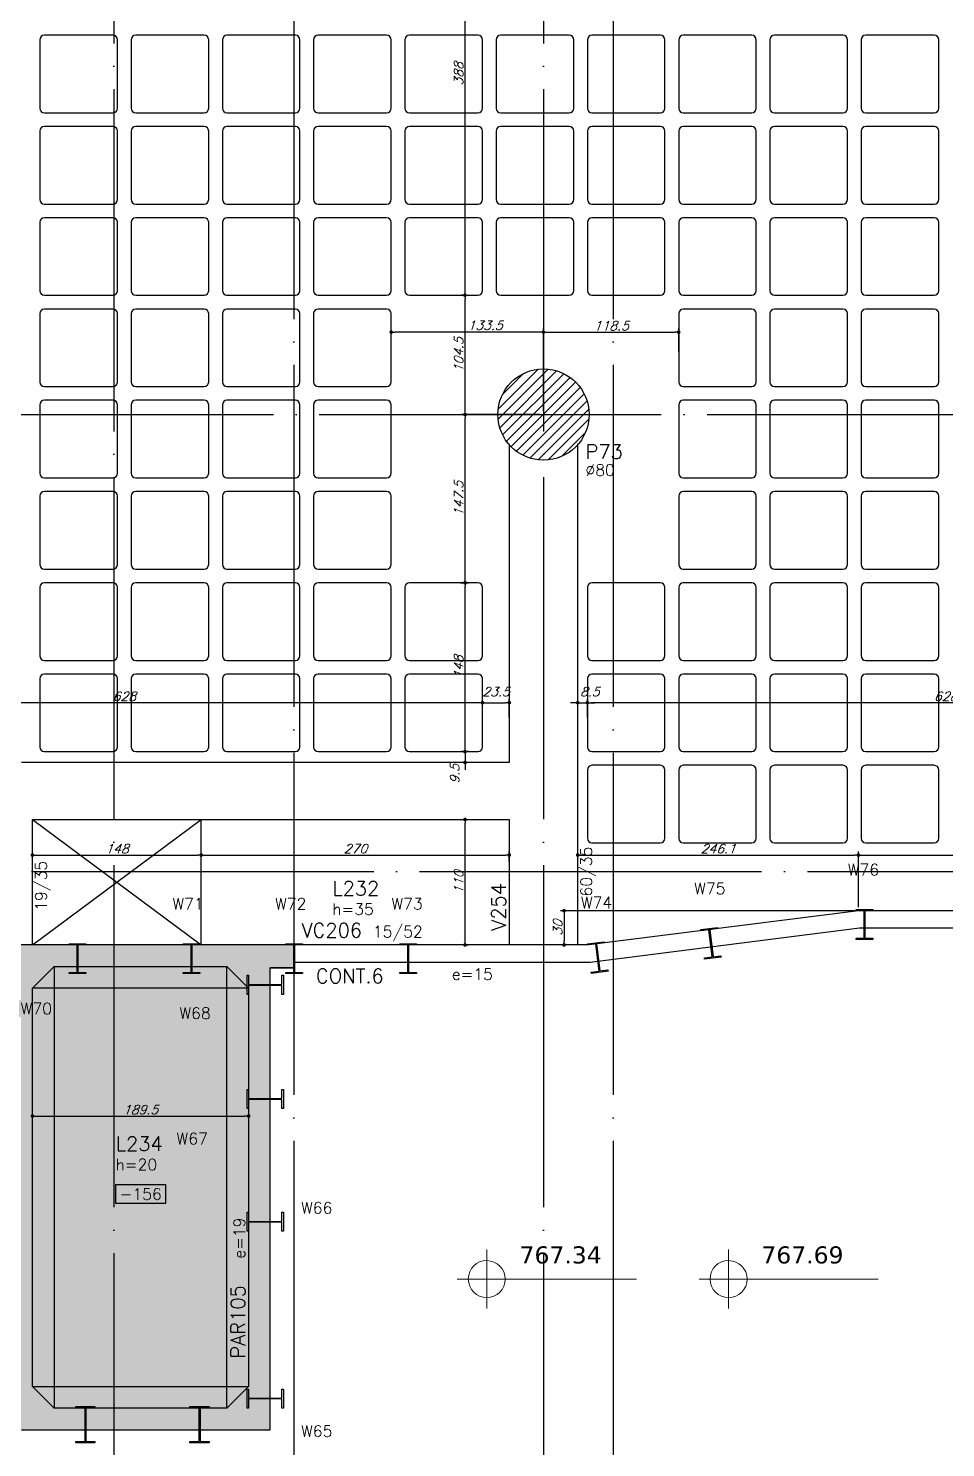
# Model space of a CAD drawing. Extents: x -4172 to 5483, y -2094 to 2406.
# Drawn here: x 1053 to 1857, y -1390 to -146 of the extents above; entities that cross this region are included whole.
import ezdxf
from ezdxf.enums import TextEntityAlignment as Align

# ---------------------------------------------------------------- set-up
doc = ezdxf.new("R2010")
doc.units = 0
doc.header["$LTSCALE"] = 50
doc.header["$MEASUREMENT"] = 0
doc.linetypes.add('EIXO', pattern=[6.8, 6, -0.4, 0, -0.4])
doc.layers.get('0').update_dxf_attribs({"linetype": 'CONTINUOUS'})
doc.layers.get('DEFPOINTS').update_dxf_attribs({"linetype": 'CONTINUOUS'})
for name, color, linetype in [('251', 5, 'CONTINUOUS'), ('F-AUX', 2, 'CONTINUOUS'), ('F-COTAS', 106, 'CONTINUOUS'), ('F-CUBETA', 1, 'CONTINUOUS'), ('F-EIXO', 12, 'EIXO'), ('F-LAJES', 3, 'CONTINUOUS'), ('F-LAJES-DIM', 2, 'CONTINUOUS'), ('F-LAJES-NOME', 4, 'CONTINUOUS'), ('F-PARC-DIM', 2, 'CONTINUOUS'), ('F-PARC-NOME', 4, 'CONTINUOUS'), ('F-PERFIL - W310x52', 4, 'CONTINUOUS'), ('F-PERFIL- W250x38.5', 4, 'CONTINUOUS'), ('F-PILARES-DIM', 172, 'CONTINUOUS'), ('F-PILARES-HACH', 174, 'CONTINUOUS'), ('F-PILARES-NOME', 170, 'CONTINUOUS'), ('F-PILARES-S', 170, 'CONTINUOUS'), ('F-SOLIDO-VIGAS', 252, 'CONTINUOUS'), ('F-TEXTO', 6, 'CONTINUOUS'), ('F-VIGAS', 3, 'CONTINUOUS'), ('F-VIGAS-DIM', 2, 'CONTINUOUS'), ('F-VIGAS-NOME', 4, 'CONTINUOUS'), ('F-VÃO', 1, 'CONTINUOUS')]:
    doc.layers.add(name, color=color, linetype=linetype)
doc.layers.add('A-ANNO-NOTE', color=253, linetype='CONTINUOUS', lineweight=9)
doc.layers.add('F-DESNIVEL-6', color=7, linetype='CONTINUOUS', true_color=0xffdebd)
doc.styles.add('CP-TEXT-INCL', font='romans.shx', dxfattribs={"oblique": 20})
doc.styles.add('MCP', font='romans.shx')
doc.styles.add('ROMANS', font='romans.shx')
doc.styles.get("Standard").update_dxf_attribs({"font": 'ROMANS.SHX'})
doc.styles.add('Verdana_3', font='verdana.ttf', dxfattribs={"height": 20})
doc.dimstyles.new('CP-COTAS-50', dxfattribs={"dimscale": 0.64, "dimtxt": 12.5, "dimasz": 5, "dimexe": 5, "dimexo": 5, "dimgap": 2.5, "dimtad": 1, "dimdec": 1, "dimdsep": 46, "dimtxsty": 'CP-TEXT-INCL', "dimblk1": 'DOT', "dimblk2": 'DOT', "dimsah": 1, "dimcen": 9, "dimclrd": 256, "dimclre": 256, "dimclrt": 256, "dimadec": 0, "dimazin": 0, "dimtfac": 1, "dimtdec": 1, "dimtmove": 2, "dimatfit": 3, "dimldrblk": 'DOT', "dimfxl": 0, "dimtolj": 1, "dimarcsym": 0})

# ---------------------------------------------------------------- blocks, each defined once
blk = doc.blocks.new('_VAONER063650636500869008690')
at = {"layer": '251', "color": 1}
for p, q in [((-34, 30), (-34, -30)), ((30, 34), (-30, 34)), ((34, -30), (34, 30)), ((-30, -34), (30, -34))]:
    blk.add_line(p, q, dxfattribs=at)
for centre, start, end in [((-30, 30), 90, 180), ((30, 30), 0, 90), ((-30, -30), 180, 270), ((30, -30), 270, 0)]:
    blk.add_arc(centre, 4, start, end, dxfattribs=at)
blk = doc.blocks.new('*U5')
at = {"layer": 'F-LAJES-DIM', "color": 1}
blk.add_lwpolyline([(0, 0), (44, 0), (44, 16), (0, 16)], close=True, dxfattribs=at)
at = {"layer": 'F-LAJES-DIM', "style": 'MCP'}
blk.add_attdef('DIM', text='', height=10, dxfattribs=at).set_placement((22, 8), align=Align.MIDDLE_CENTER)
blk = doc.blocks.new('*U21')
at = {"layer": 'F-EIXO'}
blk.add_line((0, 0), (0, -3476.4), dxfattribs=at)
at = {"layer": 'F-TEXTO', "style": 'ROMANS'}
blk.add_attdef('EIXO', text='', height=17.5, rotation=360, dxfattribs=at).set_placement((0, 28.2), align=Align.MIDDLE_CENTER)
blk = doc.blocks.new('*U22')
at = {"layer": 'F-EIXO'}
blk.add_line((0, 0), (7397, 0), dxfattribs=at)
at = {"layer": 'F-TEXTO', "style": 'ROMANS'}
blk.add_attdef('EIXO', text='', height=17.5, dxfattribs=at).set_placement((-28.2072, 0), align=Align.MIDDLE_CENTER)
blk = doc.blocks.new('*U23')
at = {"layer": 'F-EIXO'}
blk.add_line((0, 0), (7484.954, 0), dxfattribs=at)
at = {"layer": 'F-TEXTO', "style": 'ROMANS'}
blk.add_attdef('EIXO', text='', height=17.5, dxfattribs=at).set_placement((-28.2072, 0), align=Align.MIDDLE_CENTER)
blk = doc.blocks.new('*U46')
at = {"layer": 'F-EIXO'}
blk.add_line((0, 0), (0, -3377.9), dxfattribs=at)
at = {"layer": 'F-TEXTO', "style": 'ROMANS'}
blk.add_attdef('EIXO', text='', height=17.5, rotation=360, dxfattribs=at).set_placement((0, 28.2), align=Align.MIDDLE_CENTER)
blk = doc.blocks.new('*U41')
at = {"layer": 'F-EIXO'}
blk.add_line((0, 0), (0, -3377.9), dxfattribs=at)
at = {"layer": 'F-TEXTO', "style": 'ROMANS'}
blk.add_attdef('EIXO', text='', height=17.5, rotation=360, dxfattribs=at).set_placement((0, 28.2), align=Align.MIDDLE_CENTER)
blk = doc.blocks.new('*U38')
at = {"layer": 'F-EIXO'}
blk.add_line((0, 0), (0, -3476.4), dxfattribs=at)
at = {"layer": 'F-TEXTO', "style": 'ROMANS'}
blk.add_attdef('EIXO', text='', height=17.5, rotation=360, dxfattribs=at).set_placement((0, 28.2), align=Align.MIDDLE_CENTER)
blk = doc.blocks.new('_DOT')
at = {"color": 0, "linetype": 'ByBlock'}
blk.add_line((-0.5, 0), (-1, 0), dxfattribs=at)
at = {"color": 0, "linetype": 'ByBlock', "const_width": 0.5}
blk.add_lwpolyline([(-0.25, 0, 1), (0.25, 0, 1)], format="xyb", close=True, dxfattribs=at)
blk = doc.blocks.new('*D49')
at = {"layer": 'DEFPOINTS', "color": 0, "linetype": 'Continuous', "transparency": 16777216}
for p in [(-3540, -934.5), (3264.5, -934.5), (3264.5, -1512.9)]:
    blk.add_point(p, dxfattribs=at)
at = {"layer": 'F-COTAS', "linetype": 'Continuous', "lineweight": -2, "transparency": 16777216}
for p, q in [((-3540, -937.7), (-3540, -1516.1)), ((3264.5, -937.7), (3264.5, -1516.1)), ((-3536.8, -1512.9), (3261.3, -1512.9))]:
    blk.add_line(p, q, dxfattribs=at)
at = {"layer": 'F-COTAS', "linetype": 'Continuous', "lineweight": -2, "transparency": 16777216, "xscale": 3.2, "yscale": 3.2, "zscale": 3.2, "rotation": 180}
blk.add_blockref('_DOT', (-3540, -1512.9), dxfattribs=at)
at = {"layer": 'F-COTAS', "linetype": 'Continuous', "lineweight": -2, "transparency": 16777216, "xscale": 3.2, "yscale": 3.2, "zscale": 3.2}
blk.add_blockref('_DOT', (3264.5, -1512.9), dxfattribs=at)
at = {"layer": 'F-COTAS', "linetype": 'Continuous', "transparency": 16777216, "insert": (-137.8, -1507.3), "char_height": 8, "attachment_point": 5, "style": 'CP-TEXT-INCL'}
blk.add_mtext('\\A1;6804.5', dxfattribs=at)
blk = doc.blocks.new('*D172')
at = {"layer": 'DEFPOINTS', "color": 0, "linetype": 'Continuous', "transparency": 16777216}
for p in [(1543, -737.1), (1543, -753.4), (2171, -753.4)]:
    blk.add_point(p, dxfattribs=at)
at = {"layer": 'F-COTAS', "linetype": 'Continuous', "lineweight": -2, "transparency": 16777216}
for p, q in [((1543, -750.2), (1543, -733.9)), ((2171, -750.2), (2171, -733.9)), ((2167.8, -737.1), (1546.2, -737.1))]:
    blk.add_line(p, q, dxfattribs=at)
at = {"layer": 'F-COTAS', "linetype": 'Continuous', "lineweight": -2, "transparency": 16777216, "xscale": 3.2, "yscale": 3.2, "zscale": 3.2, "rotation": 180}
blk.add_blockref('_DOT', (1543, -737.1), dxfattribs=at)
at = {"layer": 'F-COTAS', "linetype": 'Continuous', "lineweight": -2, "transparency": 16777216, "xscale": 3.2, "yscale": 3.2, "zscale": 3.2}
blk.add_blockref('_DOT', (2171, -737.1), dxfattribs=at)
at = {"layer": 'F-COTAS', "linetype": 'Continuous', "transparency": 16777216, "insert": (1857, -731.5), "char_height": 8, "attachment_point": 5, "style": 'CP-TEXT-INCL'}
blk.add_mtext('\\A1;628', dxfattribs=at)
blk = doc.blocks.new('*D173')
at = {"layer": 'DEFPOINTS', "color": 0, "linetype": 'Continuous', "transparency": 16777216}
for p in [(1534.5, -745), (1543, -737.1), (1543, -745)]:
    blk.add_point(p, dxfattribs=at)
at = {"layer": 'F-COTAS', "linetype": 'Continuous', "lineweight": -2, "transparency": 16777216}
for p, q in [((1534.5, -741.8), (1534.5, -733.9)), ((1543, -741.8), (1543, -733.9)), ((1531.3, -737.1), (1528.1, -737.1)), ((1534.5, -737.1), (1543, -737.1)), ((1546.2, -737.1), (1549.4, -737.1))]:
    blk.add_line(p, q, dxfattribs=at)
at = {"layer": 'F-COTAS', "linetype": 'Continuous', "lineweight": -2, "transparency": 16777216, "xscale": 3.2, "yscale": 3.2, "zscale": 3.2}
blk.add_blockref('_DOT', (1534.5, -737.1), dxfattribs=at)
at = {"layer": 'F-COTAS', "linetype": 'Continuous', "lineweight": -2, "transparency": 16777216, "xscale": 3.2, "yscale": 3.2, "zscale": 3.2, "rotation": 180}
blk.add_blockref('_DOT', (1543, -737.1), dxfattribs=at)
at = {"layer": 'F-COTAS', "linetype": 'Continuous', "transparency": 16777216, "insert": (1545, -727.5), "char_height": 8, "attachment_point": 5, "style": 'CP-TEXT-INCL'}
blk.add_mtext('\\A1;8.5', dxfattribs=at)
blk = doc.blocks.new('*D174')
at = {"layer": 'DEFPOINTS', "color": 0, "linetype": 'Continuous', "transparency": 16777216}
for p in [(1474.5, -737.1), (1451, -753.3), (1474.5, -753.3)]:
    blk.add_point(p, dxfattribs=at)
at = {"layer": 'F-COTAS', "linetype": 'Continuous', "lineweight": -2, "transparency": 16777216}
for p, q in [((1451, -750.1), (1451, -733.9)), ((1474.5, -750.1), (1474.5, -733.9)), ((1454.2, -737.1), (1471.3, -737.1))]:
    blk.add_line(p, q, dxfattribs=at)
at = {"layer": 'F-COTAS', "linetype": 'Continuous', "lineweight": -2, "transparency": 16777216, "xscale": 3.2, "yscale": 3.2, "zscale": 3.2, "rotation": 180}
blk.add_blockref('_DOT', (1451, -737.1), dxfattribs=at)
at = {"layer": 'F-COTAS', "linetype": 'Continuous', "lineweight": -2, "transparency": 16777216, "xscale": 3.2, "yscale": 3.2, "zscale": 3.2}
blk.add_blockref('_DOT', (1474.5, -737.1), dxfattribs=at)
at = {"layer": 'F-COTAS', "linetype": 'Continuous', "transparency": 16777216, "insert": (1462.8, -727.5), "char_height": 8, "attachment_point": 5, "style": 'CP-TEXT-INCL'}
blk.add_mtext('\\A1;23.5', dxfattribs=at)
blk = doc.blocks.new('*D175')
at = {"layer": 'DEFPOINTS', "color": 0, "linetype": 'Continuous', "transparency": 16777216}
for p in [(823, -737.1), (823, -750.6), (1451, -750.6)]:
    blk.add_point(p, dxfattribs=at)
at = {"layer": 'F-COTAS', "linetype": 'Continuous', "lineweight": -2, "transparency": 16777216}
for p, q in [((823, -747.4), (823, -733.9)), ((1451, -747.4), (1451, -733.9)), ((1447.8, -737.1), (826.2, -737.1))]:
    blk.add_line(p, q, dxfattribs=at)
at = {"layer": 'F-COTAS', "linetype": 'Continuous', "lineweight": -2, "transparency": 16777216, "xscale": 3.2, "yscale": 3.2, "zscale": 3.2, "rotation": 180}
blk.add_blockref('_DOT', (823, -737.1), dxfattribs=at)
at = {"layer": 'F-COTAS', "linetype": 'Continuous', "lineweight": -2, "transparency": 16777216, "xscale": 3.2, "yscale": 3.2, "zscale": 3.2}
blk.add_blockref('_DOT', (1451, -737.1), dxfattribs=at)
at = {"layer": 'F-COTAS', "linetype": 'Continuous', "transparency": 16777216, "insert": (1137, -731.5), "char_height": 8, "attachment_point": 5, "style": 'CP-TEXT-INCL'}
blk.add_mtext('\\A1;628', dxfattribs=at)
blk = doc.blocks.new('*D215')
at = {"layer": 'DEFPOINTS', "color": 0, "linetype": 'Continuous', "transparency": 16777216}
for p in [(1056.5, -1099.5), (1246, -1099.5), (1246, -1099.5)]:
    blk.add_point(p, dxfattribs=at)
at = {"layer": 'F-COTAS', "linetype": 'Continuous', "lineweight": -2, "transparency": 16777216}
blk.add_line((1059.7, -1099.5), (1242.8, -1099.5), dxfattribs=at)
at = {"layer": 'F-COTAS', "linetype": 'Continuous', "lineweight": -2, "transparency": 16777216, "xscale": 3.2, "yscale": 3.2, "zscale": 3.2, "rotation": 180}
blk.add_blockref('_DOT', (1056.5, -1099.5), dxfattribs=at)
at = {"layer": 'F-COTAS', "linetype": 'Continuous', "lineweight": -2, "transparency": 16777216, "xscale": 3.2, "yscale": 3.2, "zscale": 3.2}
blk.add_blockref('_DOT', (1246, -1099.5), dxfattribs=at)
at = {"layer": 'F-COTAS', "linetype": 'Continuous', "transparency": 16777216, "insert": (1151.2, -1093.9), "char_height": 8, "attachment_point": 5, "style": 'CP-TEXT-INCL'}
blk.add_mtext('\\A1;189.5', dxfattribs=at)
blk = doc.blocks.new('*D217')
at = {"layer": 'DEFPOINTS', "color": 0, "linetype": 'Continuous', "transparency": 16777216}
for p in [(1056.5, -870.7), (1204.5, -870.7), (1204.5, -870.7)]:
    blk.add_point(p, dxfattribs=at)
at = {"layer": 'F-COTAS', "linetype": 'Continuous', "lineweight": -2, "transparency": 16777216}
blk.add_line((1059.7, -870.7), (1201.3, -870.7), dxfattribs=at)
at = {"layer": 'F-COTAS', "linetype": 'Continuous', "lineweight": -2, "transparency": 16777216, "xscale": 3.2, "yscale": 3.2, "zscale": 3.2, "rotation": 180}
blk.add_blockref('_DOT', (1056.5, -870.7), dxfattribs=at)
at = {"layer": 'F-COTAS', "linetype": 'Continuous', "lineweight": -2, "transparency": 16777216, "xscale": 3.2, "yscale": 3.2, "zscale": 3.2}
blk.add_blockref('_DOT', (1204.5, -870.7), dxfattribs=at)
at = {"layer": 'F-COTAS', "linetype": 'Continuous', "transparency": 16777216, "insert": (1130.5, -865.1), "char_height": 8, "attachment_point": 5, "style": 'CP-TEXT-INCL'}
blk.add_mtext('\\A1;148', dxfattribs=at)
blk = doc.blocks.new('*D218')
at = {"layer": 'DEFPOINTS', "color": 0, "linetype": 'Continuous', "transparency": 16777216}
for p in [(1474.5, -870.7), (1204.5, -879.4), (1474.5, -879.4)]:
    blk.add_point(p, dxfattribs=at)
at = {"layer": 'F-COTAS', "linetype": 'Continuous', "lineweight": -2, "transparency": 16777216}
for p, q in [((1204.5, -876.2), (1204.5, -867.5)), ((1207.7, -870.7), (1471.3, -870.7)), ((1474.5, -876.2), (1474.5, -867.5))]:
    blk.add_line(p, q, dxfattribs=at)
at = {"layer": 'F-COTAS', "linetype": 'Continuous', "lineweight": -2, "transparency": 16777216, "xscale": 3.2, "yscale": 3.2, "zscale": 3.2, "rotation": 180}
blk.add_blockref('_DOT', (1204.5, -870.7), dxfattribs=at)
at = {"layer": 'F-COTAS', "linetype": 'Continuous', "lineweight": -2, "transparency": 16777216, "xscale": 3.2, "yscale": 3.2, "zscale": 3.2}
blk.add_blockref('_DOT', (1474.5, -870.7), dxfattribs=at)
at = {"layer": 'F-COTAS', "linetype": 'Continuous', "transparency": 16777216, "insert": (1339.5, -865.1), "char_height": 8, "attachment_point": 5, "style": 'CP-TEXT-INCL'}
blk.add_mtext('\\A1;270', dxfattribs=at)
blk = doc.blocks.new('*D219')
at = {"layer": 'DEFPOINTS', "color": 0, "linetype": 'Continuous', "transparency": 16777216}
for p in [(1780.6, -870.7), (1534.5, -914.7), (1780.6, -919.5)]:
    blk.add_point(p, dxfattribs=at)
at = {"layer": 'F-COTAS', "linetype": 'Continuous', "lineweight": -2, "transparency": 16777216}
for p, q in [((1534.5, -911.5), (1534.5, -867.5)), ((1537.7, -870.7), (1777.4, -870.7)), ((1780.6, -916.3), (1780.6, -867.5))]:
    blk.add_line(p, q, dxfattribs=at)
at = {"layer": 'F-COTAS', "linetype": 'Continuous', "lineweight": -2, "transparency": 16777216, "xscale": 3.2, "yscale": 3.2, "zscale": 3.2, "rotation": 180}
blk.add_blockref('_DOT', (1534.5, -870.7), dxfattribs=at)
at = {"layer": 'F-COTAS', "linetype": 'Continuous', "lineweight": -2, "transparency": 16777216, "xscale": 3.2, "yscale": 3.2, "zscale": 3.2}
blk.add_blockref('_DOT', (1780.6, -870.7), dxfattribs=at)
at = {"layer": 'F-COTAS', "linetype": 'Continuous', "transparency": 16777216, "insert": (1657.6, -865.1), "char_height": 8, "attachment_point": 5, "style": 'CP-TEXT-INCL'}
blk.add_mtext('\\A1;246.1', dxfattribs=at)
blk = doc.blocks.new('*D220')
at = {"layer": 'DEFPOINTS', "color": 0, "linetype": 'Continuous', "transparency": 16777216}
for p in [(2200, -870.7), (1780.6, -904.7), (2200, -904.7)]:
    blk.add_point(p, dxfattribs=at)
at = {"layer": 'F-COTAS', "linetype": 'Continuous', "lineweight": -2, "transparency": 16777216}
for p, q in [((1780.6, -901.5), (1780.6, -867.5)), ((1783.8, -870.7), (2196.8, -870.7)), ((2200, -901.5), (2200, -867.5))]:
    blk.add_line(p, q, dxfattribs=at)
at = {"layer": 'F-COTAS', "linetype": 'Continuous', "lineweight": -2, "transparency": 16777216, "xscale": 3.2, "yscale": 3.2, "zscale": 3.2, "rotation": 180}
blk.add_blockref('_DOT', (1780.6, -870.7), dxfattribs=at)
at = {"layer": 'F-COTAS', "linetype": 'Continuous', "lineweight": -2, "transparency": 16777216, "xscale": 3.2, "yscale": 3.2, "zscale": 3.2}
blk.add_blockref('_DOT', (2200, -870.7), dxfattribs=at)
at = {"layer": 'F-COTAS', "linetype": 'Continuous', "transparency": 16777216, "insert": (1990.3, -865.1), "char_height": 8, "attachment_point": 5, "style": 'CP-TEXT-INCL'}
blk.add_mtext('\\A1;419.4', dxfattribs=at)
blk = doc.blocks.new('*D227')
at = {"layer": 'DEFPOINTS', "color": 0, "linetype": 'Continuous', "transparency": 16777216}
for p in [(1780.6, -919.5), (1522.6, -949.5), (1544.4, -949.5)]:
    blk.add_point(p, dxfattribs=at)
at = {"layer": 'F-COTAS', "linetype": 'Continuous', "lineweight": -2, "transparency": 16777216}
for p, q in [((1777.4, -919.5), (1519.4, -919.5)), ((1522.6, -922.7), (1522.6, -946.3)), ((1541.2, -949.5), (1519.4, -949.5))]:
    blk.add_line(p, q, dxfattribs=at)
at = {"layer": 'F-COTAS', "linetype": 'Continuous', "lineweight": -2, "transparency": 16777216, "xscale": 3.2, "yscale": 3.2, "zscale": 3.2}
for p, rotation in [((1522.6, -919.5), 90), ((1522.6, -949.5), 270)]:
    blk.add_blockref('_DOT', p, dxfattribs=dict(at, rotation=rotation))
at = {"layer": 'F-COTAS', "linetype": 'Continuous', "transparency": 16777216, "insert": (1517, -934.5), "char_height": 8, "attachment_point": 5, "rotation": 90, "style": 'CP-TEXT-INCL'}
blk.add_mtext('\\A1;30', dxfattribs=at)
blk = doc.blocks.new('*D228')
at = {"layer": 'DEFPOINTS', "color": 0, "linetype": 'Continuous', "transparency": 16777216}
for p in [(1434, -839.5), (1435.7, -839.5), (1434, -949.5)]:
    blk.add_point(p, dxfattribs=at)
at = {"layer": 'F-COTAS', "linetype": 'Continuous', "lineweight": -2, "transparency": 16777216}
for p, q in [((1435.7, -946.3), (1435.7, -842.7)), ((1437.2, -839.5), (1438.9, -839.5)), ((1437.2, -949.5), (1438.9, -949.5))]:
    blk.add_line(p, q, dxfattribs=at)
at = {"layer": 'F-COTAS', "linetype": 'Continuous', "lineweight": -2, "transparency": 16777216, "xscale": 3.2, "yscale": 3.2, "zscale": 3.2}
for p, rotation in [((1435.7, -839.5), 90), ((1435.7, -949.5), 270)]:
    blk.add_blockref('_DOT', p, dxfattribs=dict(at, rotation=rotation))
at = {"layer": 'F-COTAS', "linetype": 'Continuous', "transparency": 16777216, "insert": (1430.1, -894.5), "char_height": 8, "attachment_point": 5, "rotation": 90, "style": 'CP-TEXT-INCL'}
blk.add_mtext('\\A1;110', dxfattribs=at)
blk = doc.blocks.new('*D229')
at = {"layer": 'DEFPOINTS', "color": 0, "linetype": 'Continuous', "transparency": 16777216}
for p in [(1441.7, -780), (1435.7, -789.5), (1441.7, -789.5)]:
    blk.add_point(p, dxfattribs=at)
at = {"layer": 'F-COTAS', "linetype": 'Continuous', "lineweight": -2, "transparency": 16777216}
for p, q in [((1438.5, -780), (1432.5, -780)), ((1435.7, -776.8), (1435.7, -773.6)), ((1435.7, -780), (1435.7, -789.5)), ((1438.5, -789.5), (1432.5, -789.5)), ((1435.7, -792.7), (1435.7, -795.9))]:
    blk.add_line(p, q, dxfattribs=at)
at = {"layer": 'F-COTAS', "linetype": 'Continuous', "lineweight": -2, "transparency": 16777216, "xscale": 3.2, "yscale": 3.2, "zscale": 3.2}
for p, rotation in [((1435.7, -780), 270), ((1435.7, -789.5), 90)]:
    blk.add_blockref('_DOT', p, dxfattribs=dict(at, rotation=rotation))
at = {"layer": 'F-COTAS', "linetype": 'Continuous', "transparency": 16777216, "insert": (1426.7, -799.6), "char_height": 8, "attachment_point": 5, "rotation": 90, "style": 'CP-TEXT-INCL'}
blk.add_mtext('\\A1;9.5', dxfattribs=at)
blk = doc.blocks.new('*D230')
at = {"layer": 'DEFPOINTS', "color": 0, "linetype": 'Continuous', "transparency": 16777216}
for p in [(1428.5, -632), (1435.7, -632), (1428.5, -780)]:
    blk.add_point(p, dxfattribs=at)
at = {"layer": 'F-COTAS', "linetype": 'Continuous', "lineweight": -2, "transparency": 16777216}
for p, q in [((1431.7, -632), (1438.9, -632)), ((1435.7, -776.8), (1435.7, -635.2)), ((1431.7, -780), (1438.9, -780))]:
    blk.add_line(p, q, dxfattribs=at)
at = {"layer": 'F-COTAS', "linetype": 'Continuous', "lineweight": -2, "transparency": 16777216, "xscale": 3.2, "yscale": 3.2, "zscale": 3.2}
for p, rotation in [((1435.7, -632), 90), ((1435.7, -780), 270)]:
    blk.add_blockref('_DOT', p, dxfattribs=dict(at, rotation=rotation))
at = {"layer": 'F-COTAS', "linetype": 'Continuous', "transparency": 16777216, "insert": (1430.1, -706), "char_height": 8, "attachment_point": 5, "rotation": 90, "style": 'CP-TEXT-INCL'}
blk.add_mtext('\\A1;148', dxfattribs=at)
blk = doc.blocks.new('*D231')
at = {"layer": 'DEFPOINTS', "color": 0, "linetype": 'Continuous', "transparency": 16777216}
for p in [(1435.7, -484.5), (1504.5, -484.5), (1438.9, -632)]:
    blk.add_point(p, dxfattribs=at)
at = {"layer": 'F-COTAS', "linetype": 'Continuous', "lineweight": -2, "transparency": 16777216}
for p, q in [((1501.3, -484.5), (1432.5, -484.5)), ((1435.7, -628.8), (1435.7, -487.7)), ((1435.7, -632), (1432.5, -632))]:
    blk.add_line(p, q, dxfattribs=at)
at = {"layer": 'F-COTAS', "linetype": 'Continuous', "lineweight": -2, "transparency": 16777216, "xscale": 3.2, "yscale": 3.2, "zscale": 3.2}
for p, rotation in [((1435.7, -484.5), 90), ((1435.7, -632), 270)]:
    blk.add_blockref('_DOT', p, dxfattribs=dict(at, rotation=rotation))
at = {"layer": 'F-COTAS', "linetype": 'Continuous', "transparency": 16777216, "insert": (1430.1, -558.3), "char_height": 8, "attachment_point": 5, "rotation": 90, "style": 'CP-TEXT-INCL'}
blk.add_mtext('\\A1;147.5', dxfattribs=at)
blk = doc.blocks.new('*D232')
at = {"layer": 'DEFPOINTS', "color": 0, "linetype": 'Continuous', "transparency": 16777216}
for p in [(1435.7, -380), (1439.1, -380), (1504.5, -484.5)]:
    blk.add_point(p, dxfattribs=at)
at = {"layer": 'F-COTAS', "linetype": 'Continuous', "lineweight": -2, "transparency": 16777216}
for p, q in [((1435.9, -380), (1432.5, -380)), ((1435.7, -481.3), (1435.7, -383.2)), ((1501.3, -484.5), (1432.5, -484.5))]:
    blk.add_line(p, q, dxfattribs=at)
at = {"layer": 'F-COTAS', "linetype": 'Continuous', "lineweight": -2, "transparency": 16777216, "xscale": 3.2, "yscale": 3.2, "zscale": 3.2}
for p, rotation in [((1435.7, -380), 90), ((1435.7, -484.5), 270)]:
    blk.add_blockref('_DOT', p, dxfattribs=dict(at, rotation=rotation))
at = {"layer": 'F-COTAS', "linetype": 'Continuous', "transparency": 16777216, "insert": (1430.1, -432.3), "char_height": 8, "attachment_point": 5, "rotation": 90, "style": 'CP-TEXT-INCL'}
blk.add_mtext('\\A1;104.5', dxfattribs=at)
blk = doc.blocks.new('*D233')
at = {"layer": 'DEFPOINTS', "color": 0, "linetype": 'Continuous', "transparency": 16777216}
for p in [(1623, -412.3), (1623, -432.6), (1504.5, -484.5)]:
    blk.add_point(p, dxfattribs=at)
at = {"layer": 'F-COTAS', "linetype": 'Continuous', "lineweight": -2, "transparency": 16777216}
for p, q in [((1504.5, -481.3), (1504.5, -409.1)), ((1623, -429.4), (1623, -409.1)), ((1507.7, -412.3), (1619.8, -412.3))]:
    blk.add_line(p, q, dxfattribs=at)
at = {"layer": 'F-COTAS', "linetype": 'Continuous', "lineweight": -2, "transparency": 16777216, "xscale": 3.2, "yscale": 3.2, "zscale": 3.2, "rotation": 180}
blk.add_blockref('_DOT', (1504.5, -412.3), dxfattribs=at)
at = {"layer": 'F-COTAS', "linetype": 'Continuous', "lineweight": -2, "transparency": 16777216, "xscale": 3.2, "yscale": 3.2, "zscale": 3.2}
blk.add_blockref('_DOT', (1623, -412.3), dxfattribs=at)
at = {"layer": 'F-COTAS', "linetype": 'Continuous', "transparency": 16777216, "insert": (1563.8, -406.7), "char_height": 8, "attachment_point": 5, "style": 'CP-TEXT-INCL'}
blk.add_mtext('\\A1;118.5', dxfattribs=at)
blk = doc.blocks.new('*D234')
at = {"layer": 'DEFPOINTS', "color": 0, "linetype": 'Continuous', "transparency": 16777216}
for p in [(1371, -412.3), (1371, -418.7), (1504.5, -423.9)]:
    blk.add_point(p, dxfattribs=at)
at = {"layer": 'F-COTAS', "linetype": 'Continuous', "lineweight": -2, "transparency": 16777216}
for p, q in [((1371, -415.5), (1371, -409.1)), ((1504.5, -420.7), (1504.5, -409.1)), ((1501.3, -412.3), (1374.2, -412.3))]:
    blk.add_line(p, q, dxfattribs=at)
at = {"layer": 'F-COTAS', "linetype": 'Continuous', "lineweight": -2, "transparency": 16777216, "xscale": 3.2, "yscale": 3.2, "zscale": 3.2, "rotation": 180}
blk.add_blockref('_DOT', (1371, -412.3), dxfattribs=at)
at = {"layer": 'F-COTAS', "linetype": 'Continuous', "lineweight": -2, "transparency": 16777216, "xscale": 3.2, "yscale": 3.2, "zscale": 3.2}
blk.add_blockref('_DOT', (1504.5, -412.3), dxfattribs=at)
at = {"layer": 'F-COTAS', "linetype": 'Continuous', "transparency": 16777216, "insert": (1453.2, -406.3), "char_height": 8, "attachment_point": 5, "style": 'CP-TEXT-INCL'}
blk.add_mtext('\\A1;133.5', dxfattribs=at)
blk = doc.blocks.new('*D387')
at = {"layer": 'DEFPOINTS', "color": 0, "linetype": 'Continuous', "transparency": 16777216}
for p in [(1425.1, 8), (1435.7, 8), (1425.1, -380)]:
    blk.add_point(p, dxfattribs=at)
at = {"layer": 'F-COTAS', "linetype": 'Continuous', "lineweight": -2, "transparency": 16777216}
for p, q in [((1428.3, 8), (1438.9, 8)), ((1435.7, -376.8), (1435.7, 4.8)), ((1428.3, -380), (1438.9, -380))]:
    blk.add_line(p, q, dxfattribs=at)
at = {"layer": 'F-COTAS', "linetype": 'Continuous', "lineweight": -2, "transparency": 16777216, "xscale": 3.2, "yscale": 3.2, "zscale": 3.2}
for p, rotation in [((1435.7, 8), 90), ((1435.7, -380), 270)]:
    blk.add_blockref('_DOT', p, dxfattribs=dict(at, rotation=rotation))
at = {"layer": 'F-COTAS', "linetype": 'Continuous', "transparency": 16777216, "insert": (1430.1, -186), "char_height": 8, "attachment_point": 5, "rotation": 90, "style": 'CP-TEXT-INCL'}
blk.add_mtext('\\A1;388', dxfattribs=at)
blk = doc.blocks.new('LGN-COTA - LGN-COTA-475391-Térreo')
at = {"layer": 'A-ANNO-NOTE'}
for p, q in [((-0.009, -0.238), (-0.009, 0.28)), ((-0.268, 0.021), (1.302, 0.021))]:
    blk.add_line(p, q, dxfattribs=at)
for centre, start, end in [((-0.009, 0.022), 90, 180), ((-0.009, 0.021), 360, 90), ((-0.009, 0.021), 180, 270), ((-0.009, 0.021), 270, 0)]:
    blk.add_arc(centre, 0.162, start, end, dxfattribs=at)
blk = doc.blocks.new('zw$7512')
at = {"layer": 'A-ANNO-NOTE', "xscale": 100, "yscale": 100, "zscale": 100}
for p in [(1655.2, -1458.5), (1867.2, -1458.5)]:
    blk.add_blockref('LGN-COTA - LGN-COTA-475391-Térreo', p, dxfattribs=at)
at = {"layer": 'A-ANNO-NOTE', "style": 'Verdana_3'}
for s, p in [('767.34', (1683, -1442.7)), ('767.69', (1895, -1442.7))]:
    blk.add_text(s, height=15, dxfattribs=at).set_placement(p)
blk = doc.blocks.new('A$C44D756D9')
at = {"layer": 'F-PERFIL - W310x52'}
for p, q in [((4569.7, -2482.3), (4569.7, -2465.6)), ((4569.7, -2465.6), (4571, -2465.6)), ((4571, -2465.6), (4571, -2473.6)), ((4571, -2473.6), (4600.2, -2473.6)), ((4600.2, -2474.4), (4571, -2474.4)), ((4571, -2474.4), (4571, -2482.3)), ((4600.2, -2473.6), (4600.2, -2465.6)), ((4600.2, -2465.6), (4601.5, -2465.6)), ((4600.2, -2482.3), (4600.2, -2474.4)), ((4601.5, -2465.6), (4601.5, -2482.3)), ((4571, -2482.3), (4569.7, -2482.3)), ((4601.5, -2482.3), (4600.2, -2482.3)), ((4569.7, -2582.3), (4569.7, -2565.6)), ((4569.7, -2565.6), (4571, -2565.6)), ((4571, -2565.6), (4571, -2573.6)), ((4571, -2573.6), (4600.2, -2573.6)), ((4600.2, -2574.4), (4571, -2574.4)), ((4571, -2574.4), (4571, -2582.3)), ((4600.2, -2573.6), (4600.2, -2565.6)), ((4600.2, -2565.6), (4601.5, -2565.6)), ((4600.2, -2582.3), (4600.2, -2574.4)), ((4601.5, -2565.6), (4601.5, -2582.3)), ((4571, -2582.3), (4569.7, -2582.3)), ((4601.5, -2582.3), (4600.2, -2582.3)), ((4569.7, -2690), (4569.7, -2673.3)), ((4569.7, -2673.3), (4571, -2673.3)), ((4571, -2673.3), (4571, -2681.3)), ((4600.2, -2681.3), (4600.2, -2673.3)), ((4600.2, -2673.3), (4601.5, -2673.3)), ((4601.5, -2673.3), (4601.5, -2690)), ((4571, -2681.3), (4600.2, -2681.3)), ((4600.2, -2682), (4571, -2682)), ((4571, -2682), (4571, -2690)), ((4600.2, -2690), (4600.2, -2682)), ((4571, -2690), (4569.7, -2690)), ((4601.5, -2690), (4600.2, -2690)), ((4569.7, -2845), (4569.7, -2828.3)), ((4569.7, -2828.3), (4571, -2828.3)), ((4571, -2828.3), (4571, -2836.3)), ((4571, -2836.3), (4600.2, -2836.3)), ((4600.2, -2836.3), (4600.2, -2828.3)), ((4600.2, -2828.3), (4601.5, -2828.3)), ((4601.5, -2828.3), (4601.5, -2845)), ((4419.6, -2845), (4419.6, -2843.7)), ((4419.6, -2843.7), (4436.3, -2843.7)), ((4427.6, -2845), (4419.6, -2845)), ((4427.6, -2874.2), (4427.6, -2845)), ((4436.3, -2845), (4428.4, -2845)), ((4428.4, -2845), (4428.4, -2874.2)), ((4436.3, -2843.7), (4436.3, -2845)), ((4519.6, -2845), (4519.6, -2843.7)), ((4519.6, -2843.7), (4536.3, -2843.7)), ((4527.6, -2845), (4519.6, -2845)), ((4527.6, -2874.2), (4527.6, -2845)), ((4536.3, -2845), (4528.4, -2845)), ((4528.4, -2845), (4528.4, -2874.2)), ((4536.3, -2843.7), (4536.3, -2845)), ((4571, -2845), (4569.7, -2845)), ((4600.2, -2837), (4571, -2837)), ((4571, -2837), (4571, -2845)), ((4600.2, -2845), (4600.2, -2837)), ((4601.5, -2845), (4600.2, -2845)), ((4419.6, -2875.5), (4419.6, -2874.2)), ((4419.6, -2874.2), (4427.6, -2874.2)), ((4436.3, -2875.5), (4419.6, -2875.5)), ((4428.4, -2874.2), (4436.3, -2874.2)), ((4436.3, -2874.2), (4436.3, -2875.5)), ((4519.6, -2875.5), (4519.6, -2874.2)), ((4519.6, -2874.2), (4527.6, -2874.2)), ((4536.3, -2875.5), (4519.6, -2875.5)), ((4528.4, -2874.2), (4536.3, -2874.2)), ((4536.3, -2874.2), (4536.3, -2875.5))]:
    blk.add_line(p, q, dxfattribs=at)
for points in [[(4569.7, -2482.3), (4569.7, -2465.6), (4571, -2465.6), (4571, -2473.6), (4600.2, -2473.6), (4600.2, -2465.6), (4601.5, -2465.6), (4601.5, -2482.3), (4600.2, -2482.3), (4600.2, -2474.4), (4571, -2474.4), (4571, -2482.3)], [(4569.7, -2582.3), (4569.7, -2565.6), (4571, -2565.6), (4571, -2573.6), (4600.2, -2573.6), (4600.2, -2565.6), (4601.5, -2565.6), (4601.5, -2582.3), (4600.2, -2582.3), (4600.2, -2574.4), (4571, -2574.4), (4571, -2582.3)], [(4569.7, -2690), (4569.7, -2673.3), (4571, -2673.3), (4571, -2681.3), (4600.2, -2681.3), (4600.2, -2673.3), (4601.5, -2673.3), (4601.5, -2690), (4600.2, -2690), (4600.2, -2682), (4571, -2682), (4571, -2690)], [(4569.7, -2845), (4569.7, -2828.3), (4571, -2828.3), (4571, -2836.3), (4600.2, -2836.3), (4600.2, -2828.3), (4601.5, -2828.3), (4601.5, -2845), (4600.2, -2845), (4600.2, -2837), (4571, -2837), (4571, -2845)], [(4436.3, -2875.5), (4419.6, -2875.5), (4419.6, -2874.2), (4427.6, -2874.2), (4427.6, -2845), (4419.6, -2845), (4419.6, -2843.7), (4436.3, -2843.7), (4436.3, -2845), (4428.4, -2845), (4428.4, -2874.2), (4436.3, -2874.2)], [(4536.3, -2875.5), (4519.6, -2875.5), (4519.6, -2874.2), (4527.6, -2874.2), (4527.6, -2845), (4519.6, -2845), (4519.6, -2843.7), (4536.3, -2843.7), (4536.3, -2845), (4528.4, -2845), (4528.4, -2874.2), (4536.3, -2874.2)]]:
    blk.add_lwpolyline(points, close=True, dxfattribs=at)
at = {"layer": 'F-PERFIL- W250x38.5', "linetype": 'Continuous'}
for points in [[(5118.3, -2434.1), (5103.6, -2434.1), (5103.6, -2433), (5110.7, -2433), (5110.7, -2409), (5103.6, -2409), (5103.6, -2407.9), (5118.3, -2407.9), (5118.3, -2409), (5111.3, -2409), (5111.3, -2433), (5118.3, -2433)], [(4985.3, -2449.6), (4970.7, -2451.4), (4970.6, -2450.3), (4977.5, -2449.4), (4974.5, -2425.7), (4967.6, -2426.5), (4967.4, -2425.4), (4982, -2423.6), (4982.2, -2424.7), (4975.2, -2425.6), (4978.2, -2449.4), (4985.1, -2448.5)], [(4428.3, -2464.1), (4413.6, -2464.1), (4413.6, -2463), (4420.7, -2463), (4420.7, -2439), (4413.6, -2439), (4413.6, -2437.9), (4428.3, -2437.9), (4428.3, -2439), (4421.3, -2439), (4421.3, -2463), (4428.3, -2463)], [(4528.3, -2464.1), (4513.6, -2464.1), (4513.6, -2463), (4520.7, -2463), (4520.7, -2439), (4513.6, -2439), (4513.6, -2437.9), (4528.3, -2437.9), (4528.3, -2439), (4521.3, -2439), (4521.3, -2463), (4528.3, -2463)], [(4618.3, -2464.1), (4603.6, -2464.1), (4603.6, -2463), (4610.7, -2463), (4610.7, -2439), (4603.6, -2439), (4603.6, -2437.9), (4618.3, -2437.9), (4618.3, -2439), (4611.3, -2439), (4611.3, -2463), (4618.3, -2463)], [(4718.3, -2464.1), (4703.6, -2464.1), (4703.6, -2463), (4710.7, -2463), (4710.7, -2439), (4703.6, -2439), (4703.6, -2437.9), (4718.3, -2437.9), (4718.3, -2439), (4711.3, -2439), (4711.3, -2463), (4718.3, -2463)], [(4886.1, -2462.1), (4871.5, -2463.9), (4871.3, -2462.8), (4878.3, -2461.9), (4875.3, -2438.1), (4868.3, -2439), (4868.2, -2437.9), (4882.8, -2436.1), (4882.9, -2437.2), (4876, -2438), (4879, -2461.8), (4885.9, -2460.9)]]:
    blk.add_lwpolyline(points, close=True, dxfattribs=at)
at = {"layer": 'F-PILARES-NOME'}
for s, p in [('W76', (5096.2, -2378)), ('W75', (4961.6, -2394.5)), ('W71', (4504.2, -2407.9)), ('W72', (4594.2, -2407.9)), ('W73', (4696.2, -2407.9)), ('W74', (4862.3, -2406.9)), ('W70', (4371.2, -2499.7)), ('W68', (4510.3, -2503.8)), ('W67', (4507.8, -2613.8)), ('W66', (4617, -2674.5)), ('W65', (4617, -2870.2))]:
    blk.add_text(s, height=10, dxfattribs=at).set_placement(p)

msp = doc.modelspace()

# ---------------------------------------------------------------- hatches: boundary and pattern name
at = {"layer": 'F-DESNIVEL-6', "linetype": 'Continuous'}
h = msp.add_hatch(color=256, dxfattribs=at)
h.dxf.hatch_style = 1
h.paths.add_polyline_path([(1246, -987.5), (1227, -968.5), (1075.5, -968.5), (1056.5, -987.5), (1056.5, -1336.5), (1075.5, -1355.5), (1227, -1355.5), (1246, -1336.5)])
at = {"layer": 'F-PILARES-HACH', "linetype": 'Continuous'}
h = msp.add_hatch(dxfattribs=at)
h.set_pattern_fill('ANSI31', color=256, scale=50, style=0)
edge = h.paths.add_edge_path()
edge.add_arc((1504.5, -484.5), 40, 0, 360)
at = {"layer": 'F-SOLIDO-VIGAS', "linetype": 'Continuous'}
h = msp.add_hatch(color=256, dxfattribs=at)
h.dxf.hatch_style = 1
h.paths.add_polyline_path([(1246, -1336.5), (1227, -1355.5), (1075.5, -1355.5), (1056.5, -1336.5), (1056.5, -987.5), (1075.5, -968.5), (1227, -968.5), (1246, -987.5), (1246, -1374.5), (1265, -1374.5), (1265, -969.5), (1285.5, -969.5), (1285.67, -949.5), (1056.5, -949.5), (1037.5, -949.5), (760.5, -949.5), (760.5, -942.53), (741.5, -942.53), (741.5, -1374.5), (760.5, -1374.5), (760.5, -987.5), (779.5, -968.5), (1018.5, -968.5), (1037.5, -987.5), (1037.5, -1336.5), (1018.5, -1355.5), (779.5, -1355.5), (760.5, -1336.5), (760.5, -1374.5), (1047, -1374.5), (1246, -1374.5)])

# ---------------------------------------------------------------- linework, layer by layer
at = {"layer": 'F-AUX'}
for p, q in [((1075.5, -968.5), (1075.5, -1355.5)), ((1227, -1355.5), (1227, -968.5)), ((1246, -987.5), (1056.5, -987.5)), ((1056.5, -1336.5), (1246, -1336.5))]:
    msp.add_line(p, q, dxfattribs=at)
at = {"layer": 'F-LAJES'}
msp.add_line((1204.5, -949.5), (1204.5, -839.5), dxfattribs=at)
at = {"layer": 'F-PILARES-S', "linetype": 'Continuous'}
msp.add_circle((1504.5, -484.5), 40, dxfattribs=at)
at = {"layer": 'F-VIGAS'}
for p, q in [((1545.33, -964.5), (1781.58, -934.5)), ((1781.58, -934.5), (2136.33, -934.5)), ((1285.67, -969.5), (1265, -969.5)), ((1286.33, -964.5), (1545.33, -964.5))]:
    msp.add_line(p, q, dxfattribs=at)
for points in [[(3249.5, -275.5), (3249.5, -919.5), (1780.632, -919.5), (1544.382, -949.5), (760.5, -949.5), (760.5, -479.5), (645.5, -479.5)], [(1474.5, -510.217), (1474.5, -789.5)], [(1534.5, -814.5), (1534.5, -510.217)], [(1474.5, -789.5), (1047, -789.5)], [(1534.5, -949.5), (1534.5, -814.5)], [(1056.5, -839.5), (1474.5, -839.5)], [(1056.5, -949.5), (1056.5, -839.5)], [(1474.5, -839.5), (1474.5, -949.5)], [(1056.5, -949.5), (1037.5, -949.5)], [(1047, -1374.5), (1265, -1374.5), (1265, -969.5), (1285.67, -969.5), (1285.67, -949.5), (1056.5, -949.5)]]:
    msp.add_lwpolyline(points, dxfattribs=at)
msp.add_lwpolyline([(1246, -1336.5), (1227, -1355.5), (1075.5, -1355.5), (1056.5, -1336.5), (1056.5, -987.5), (1075.5, -968.5), (1227, -968.5), (1246, -987.5)], close=True, dxfattribs=at)
at = {"layer": 'F-VÃO'}
for p, q in [((1056.5, -949.5), (1204.5, -839.5)), ((1056.5, -839.5), (1204.5, -949.5))]:
    msp.add_line(p, q, dxfattribs=at)

# ---------------------------------------------------------------- block references
at = {"layer": 'A-ANNO-NOTE', "linetype": 'Continuous'}
msp.add_blockref('zw$7512', (-199.5, 214), dxfattribs=at)
at = {"layer": 'F-CUBETA'}
for p in [(1097, -186), (1177, -186), (1257, -186), (1337, -186), (1417, -186), (1497, -186), (1577, -186), (1657, -186), (1737, -186), (1817, -186), (1097, -266), (1177, -266), (1257, -266), (1337, -266), (1417, -266), (1497, -266), (1577, -266), (1657, -266), (1737, -266), (1817, -266), (1097, -346), (1177, -346), (1257, -346), (1337, -346), (1417, -346), (1497, -346), (1577, -346), (1657, -346), (1737, -346), (1817, -346), (1097, -426), (1177, -426), (1257, -426), (1337, -426), (1657, -426), (1737, -426), (1817, -426), (1097, -506), (1177, -506), (1257, -506), (1337, -506), (1657, -506), (1737, -506), (1817, -506), (1097, -586), (1177, -586), (1257, -586), (1337, -586), (1657, -586), (1737, -586), (1817, -586), (1097, -666), (1177, -666), (1257, -666), (1337, -666), (1417, -666), (1577, -666), (1657, -666), (1737, -666), (1817, -666), (1097, -746), (1177, -746), (1257, -746), (1337, -746), (1417, -746), (1577, -746), (1657, -746), (1737, -746), (1817, -746), (1577, -826), (1657, -826), (1737, -826), (1817, -826)]:
    msp.add_blockref('_VAONER063650636500869008690', p, dxfattribs=at)
at = {"layer": 'F-EIXO', "linetype": 'Continuous'}
for name, p in [('*U38', (1285.5, 1939.842)), ('*U21', (1565.5, 1939.842)), ('*U41', (1128, 1841.357)), ('*U46', (1504.5, 1841.357)), ('*U23', (-3793.715, -484.5)), ('*U22', (-3705.761, -885))]:
    msp.add_blockref(name, p, dxfattribs=at)
at = {"layer": 'F-LAJES-DIM', "linetype": 'Continuous'}
msp.add_blockref('*U5', (1129.418, -1175.898), dxfattribs=at).add_auto_attribs({'DIM': '-156'})
at = {"layer": 'F-PERFIL - W310x52'}
msp.add_blockref('A$C44D756D9', (-3325, 1489.5), dxfattribs=at)

# ---------------------------------------------------------------- texts
at = {"layer": 'F-LAJES-DIM', "linetype": 'Continuous', "style": 'MCP'}
for s, p in [('h=35', (1319.332, -923.112)), ('h=20', (1129.418, -1146.998))]:
    msp.add_text(s, height=10, dxfattribs=at).set_placement(p)
at = {"layer": 'F-LAJES-NOME', "linetype": 'Continuous', "style": 'MCP'}
for s, p in [('L232', (1319.332, -906.112)), ('L234', (1129.418, -1129.998))]:
    msp.add_text(s, height=12.5, dxfattribs=at).set_placement(p)
at = {"layer": 'F-PARC-DIM', "style": 'MCP'}
msp.add_text('e=15', height=10, dxfattribs=at).set_placement((1424.113, -980.101))
at = {"layer": 'F-PARC-NOME', "style": 'MCP'}
msp.add_text('CONT.6', height=12.5, dxfattribs=at).set_placement((1305.013, -982.9))
at = {"layer": 'F-PILARES-DIM', "linetype": 'Continuous', "style": 'MCP'}
msp.add_text('%%c80', height=10, dxfattribs=at).set_placement((1541.275, -538.264))
at = {"layer": 'F-PILARES-NOME', "linetype": 'Continuous', "style": 'MCP'}
msp.add_text('P73', height=12.5, dxfattribs=at).set_placement((1541.275, -523.264))
at = {"layer": 'F-VIGAS-DIM', "linetype": 'Continuous', "style": 'MCP'}
for s, p in [('60/35', (1547, -907)), ('19/35', (1069, -919.5)), ('e=19', (1242.875, -1224.5))]:
    msp.add_text(s, height=10, rotation=90, dxfattribs=at).set_placement(p)
msp.add_text('15/52', height=10, dxfattribs=at).set_placement((1354.958, -942.828))
at = {"layer": 'F-VIGAS-NOME', "linetype": 'Continuous', "style": 'MCP'}
for s, p in [('V254', (1471.375, -937)), ('PAR105', (1242.875, -1312))]:
    msp.add_text(s, height=12.5, rotation=90, dxfattribs=at).set_placement(p)
msp.add_text('VC206', height=12.5, dxfattribs=at).set_placement((1292.458, -942.828))

# ---------------------------------------------------------------- dimensions: what is measured, and where the dimension line sits
at = {"layer": 'F-COTAS', "linetype": 'Continuous'}
for base, p1, p2, picture, middle in [((1435.661, 8), (1425.116, -380), (1425.116, 8), '*D387', (1430.061, -186)), ((1435.661, -380), (1504.5, -484.5), (1439.085, -380), '*D232', (1430.061, -432.25)), ((1435.661, -484.5), (1438.861, -632), (1504.5, -484.5), '*D231', (1430.061, -558.25)), ((1435.661, -632), (1428.492, -780), (1428.492, -632), '*D230', (1430.061, -706)), ((1435.661, -839.5), (1433.994, -949.5), (1433.994, -839.5), '*D228', (1430.061, -894.5)), ((1522.555, -949.5), (1780.632, -919.5), (1544.382, -949.5), '*D227', (1516.955, -934.5))]:
    dim = msp.add_linear_dim(base=base, p1=p1, p2=p2, angle=90, dimstyle='CP-COTAS-50', override={"dimfxl": 7.5}, dxfattribs=at)
    dim.commit()
    dim.dimension.update_dxf_attribs({"geometry": picture, "text_midpoint": middle})
for base, p1, p2, picture, middle in [((1371, -412.311), (1504.5, -423.887), (1371, -418.678), '*D234', (1453.224, -406.291)), ((1543, -737.072), (1534.5, -744.987), (1543, -744.987), '*D173', (1545.012, -727.472))]:
    dim = msp.add_linear_dim(base=base, p1=p1, p2=p2, dimstyle='CP-COTAS-50', override={"dimfxl": 7.5}, dxfattribs=at)
    dim.commit()
    dim.dimension.update_dxf_attribs({"geometry": picture, "text_midpoint": middle, "dimtype": 160})
for base, p1, p2, picture, middle in [((1623, -412.311), (1504.5, -484.5), (1623, -432.569), '*D233', (1563.75, -406.711)), ((823, -737.072), (1451, -750.595), (823, -750.595), '*D175', (1137, -731.472)), ((1474.5, -737.072), (1451, -753.266), (1474.5, -753.266), '*D174', (1462.75, -727.472)), ((1543, -737.072), (2171, -753.353), (1543, -753.353), '*D172', (1857, -731.472)), ((1204.5, -870.708), (1056.5, -870.708), (1204.5, -870.708), '*D217', (1130.5, -865.108)), ((1474.5, -870.708), (1204.5, -879.383), (1474.5, -879.383), '*D218', (1339.5, -865.108)), ((1780.632, -870.708), (1534.5, -914.689), (1780.632, -919.5), '*D219', (1657.566, -865.108)), ((2200, -870.708), (1780.632, -904.743), (2200, -904.743), '*D220', (1990.316, -865.108)), ((1246, -1099.52), (1056.5, -1099.52), (1246, -1099.52), '*D215', (1151.25, -1093.92))]:
    dim = msp.add_linear_dim(base=base, p1=p1, p2=p2, dimstyle='CP-COTAS-50', override={"dimfxl": 7.5}, dxfattribs=at)
    dim.commit()
    dim.dimension.update_dxf_attribs({"geometry": picture, "text_midpoint": middle})
dim = msp.add_linear_dim(base=(1435.661, -789.5), p1=(1441.674, -780), p2=(1441.674, -789.5), angle=90, dimstyle='CP-COTAS-50', override={"dimfxl": 7.5}, dxfattribs=at)
dim.commit()
dim.dimension.update_dxf_attribs({"geometry": '*D229', "text_midpoint": (1426.661, -799.645), "dimtype": 160})
dim = msp.add_linear_dim(base=(3264.5, -1512.867), p1=(-3540, -934.5), p2=(3264.5, -934.5), dimstyle='CP-COTAS-50', dxfattribs=at)
dim.commit()
dim.dimension.update_dxf_attribs({"geometry": '*D49', "text_midpoint": (-137.75, -1507.267)})

doc.saveas('drawing.dxf')
